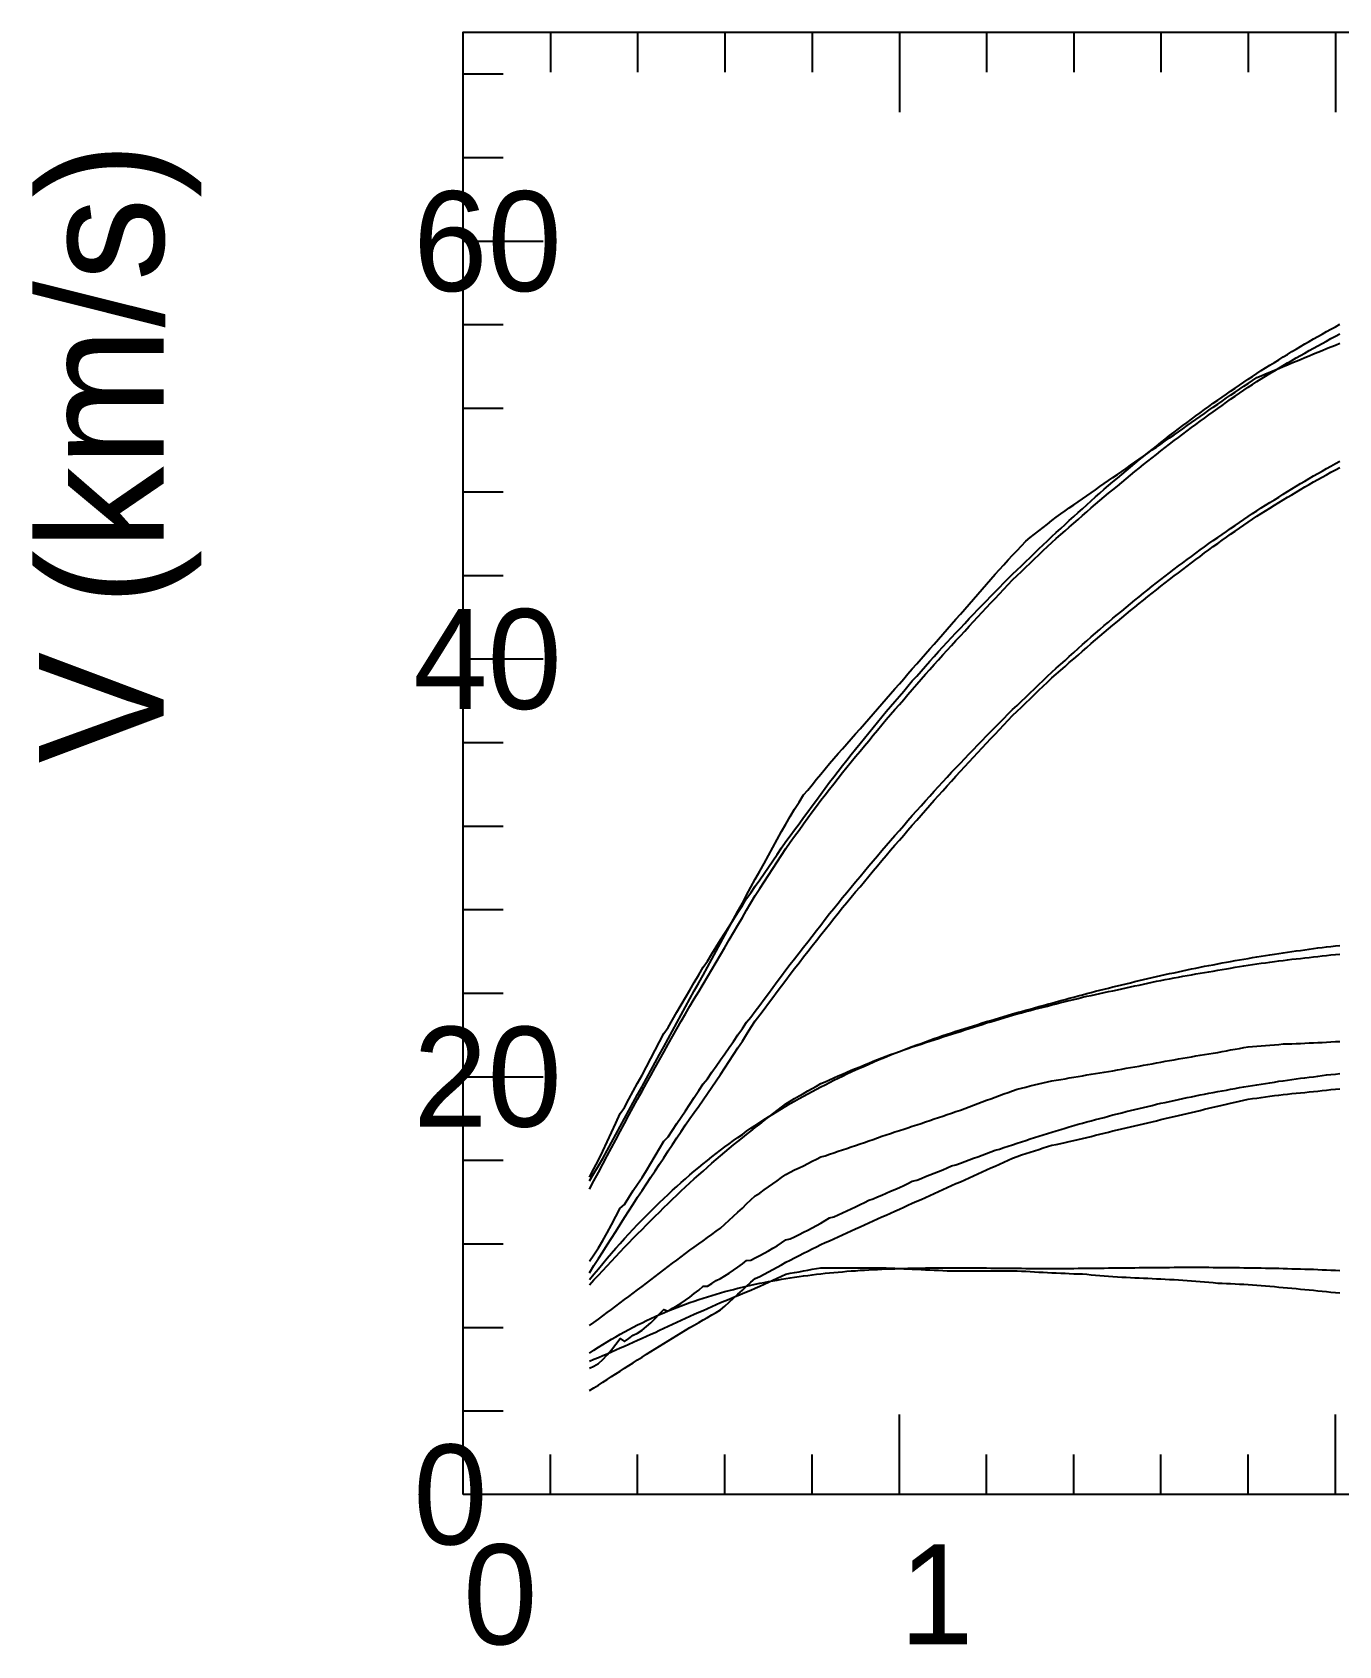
# Model space of a CAD drawing. Extents: x -35 to 180, y -35 to 143.
# Drawn here: x -34.5 to 70.2, y -12.1 to 117.1 of the extents above; entities that cross this region are included whole.
import ezdxf

# ---------------------------------------------------------------- set-up
doc = ezdxf.new("R2010")
doc.units = 0

msp = doc.modelspace()

# ---------------------------------------------------------------- linework, layer by layer
at = {"color": 0}
for p, q in [((6.99, 117.13), (6.99, 113.93)), ((13.98, 117.13), (13.98, 113.93)), ((20.97, 117.13), (20.97, 113.93)), ((27.96, 117.13), (27.96, 113.93)), ((34.95, 117.13), (34.95, 110.73)), ((41.93, 117.13), (41.93, 113.93)), ((48.92, 117.13), (48.92, 113.93)), ((55.91, 117.13), (55.91, 113.93)), ((62.9, 117.13), (62.9, 113.93)), ((69.89, 117.13), (69.89, 110.73)), ((0, 113.79), (3.2, 113.79)), ((0, 107.09), (3.2, 107.09)), ((0, 100.4), (6.4, 100.4)), ((0, 93.71), (3.2, 93.71)), ((0, 87.01), (3.2, 87.01)), ((0, 80.32), (3.2, 80.32)), ((0, 73.63), (3.2, 73.63)), ((0, 66.93), (6.4, 66.93)), ((0, 60.24), (3.2, 60.24)), ((0, 53.55), (3.2, 53.55)), ((0, 46.85), (3.2, 46.85)), ((0, 40.16), (3.2, 40.16)), ((0, 33.47), (6.4, 33.47)), ((0, 26.77), (3.2, 26.77)), ((0, 20.08), (3.2, 20.08)), ((0, 13.39), (3.2, 13.39)), ((0, 6.69), (3.2, 6.69)), ((34.95, 0), (34.95, 6.4)), ((69.89, 0), (69.89, 6.4)), ((6.99, 0), (6.99, 3.2)), ((13.98, 0), (13.98, 3.2)), ((20.97, 0), (20.97, 3.2)), ((27.96, 0), (27.96, 3.2)), ((41.93, 0), (41.93, 3.2)), ((48.92, 0), (48.92, 3.2)), ((55.91, 0), (55.91, 3.2)), ((62.9, 0), (62.9, 3.2))]:
    msp.add_line(p, q, dxfattribs=at)
msp.add_lwpolyline([(0, 0), (0, 117.13), (179.2, 117.13), (179.2, 0)], close=True, dxfattribs=at)
at = {"color": 3}
for points in [[(10.13, 25.42), (10.48, 26.09), (10.83, 26.79), (11.18, 27.51), (11.53, 28.24), (11.88, 28.99), (12.23, 29.75), (12.58, 30.51), (12.93, 30.99), (13.28, 31.66), (13.63, 32.32), (13.98, 32.96), (14.33, 33.6), (14.68, 34.26), (15.03, 34.92), (15.38, 35.59), (15.73, 36.26), (16.08, 36.93), (16.42, 37.41), (16.77, 38.02), (17.12, 38.63), (17.47, 39.22), (17.82, 39.81), (18.17, 40.41), (18.52, 41.02), (18.87, 41.62), (19.22, 42.23), (19.57, 42.73), (19.92, 43.3), (20.27, 43.86), (20.62, 44.42), (20.97, 44.97), (21.32, 45.51), (21.67, 46.07), (22.02, 46.62), (22.37, 47.17), (22.71, 47.73), (23.06, 48.2), (23.41, 48.72), (23.76, 49.25), (24.11, 49.75), (24.46, 50.26), (24.81, 50.77), (25.16, 51.28), (25.51, 51.79), (25.86, 52.3), (26.21, 52.76), (26.56, 53.25), (26.91, 53.73), (27.26, 54.22), (27.61, 54.69), (27.96, 55.16), (28.31, 55.63), (28.66, 56.11), (29.01, 56.58), (29.35, 57.05), (29.7, 57.48), (30.05, 57.93), (30.4, 58.39), (30.75, 58.83), (31.1, 59.27), (31.45, 59.71), (31.8, 60.15), (32.15, 60.59), (32.5, 61.02), (32.85, 61.44), (33.2, 61.86), (33.55, 62.29), (33.9, 62.71), (34.25, 63.12), (34.6, 63.53), (34.95, 63.94), (35.3, 64.35), (35.64, 64.76), (35.99, 65.17), (36.34, 65.56), (36.69, 65.95), (37.04, 66.36), (37.39, 66.75), (37.74, 67.13), (38.09, 67.52), (38.44, 67.9), (38.79, 68.28), (39.14, 68.66), (39.49, 69.03), (39.84, 69.41), (40.19, 69.78), (40.54, 70.16), (40.89, 70.52), (41.24, 70.88), (41.59, 71.24), (41.93, 71.6), (42.28, 71.96), (42.63, 72.32), (42.98, 72.66), (43.33, 73.02), (43.68, 73.38), (44.03, 73.72), (44.38, 74.06), (44.73, 74.4), (45.08, 74.73), (45.43, 75.07), (45.78, 75.41), (46.13, 75.74), (46.48, 76.07), (46.83, 76.4), (47.18, 76.74), (47.53, 77.06), (47.88, 77.38), (48.23, 77.7), (48.57, 78.02), (48.92, 78.34), (49.27, 78.66), (49.62, 78.97), (49.97, 79.29), (50.32, 79.61), (50.67, 79.91), (51.02, 80.21), (51.37, 80.52), (51.72, 80.82), (52.07, 81.11), (52.42, 81.41), (52.77, 81.71), (53.12, 82), (53.47, 82.29), (53.82, 82.59), (54.17, 82.87), (54.52, 83.16), (54.86, 83.44), (55.21, 83.71), (55.56, 83.99), (55.91, 84.27), (56.26, 84.55), (56.61, 84.82), (56.96, 85.1), (57.31, 85.36), (57.66, 85.62), (58.01, 85.88), (58.36, 86.14), (58.71, 86.4), (59.06, 86.65), (59.41, 86.91), (59.76, 87.16), (60.11, 87.41), (60.46, 87.67), (60.81, 87.91), (61.16, 88.15), (61.5, 88.39), (61.85, 88.63), (62.2, 88.87), (62.55, 89.1), (62.9, 89.34), (63.25, 89.57), (63.6, 89.8), (63.95, 90.03), (64.3, 90.25), (64.65, 90.47), (65, 90.69), (65.35, 90.9), (65.7, 91.12), (66.05, 91.33), (66.4, 91.55), (66.75, 91.75), (67.1, 91.97), (67.45, 92.17), (67.79, 92.37), (68.14, 92.57), (68.49, 92.77), (68.84, 92.96), (69.19, 93.16), (69.54, 93.35), (69.89, 93.54), (70.24, 93.74)], [(10.13, 18.69), (10.48, 19.21), (10.83, 19.76), (11.18, 20.35), (11.53, 20.97), (11.88, 21.61), (12.23, 22.27), (12.58, 22.93), (12.93, 23.24), (13.28, 23.79), (13.63, 24.34), (13.98, 24.86), (14.33, 25.4), (14.68, 25.96), (15.03, 26.53), (15.38, 27.12), (15.73, 27.71), (16.08, 28.31), (16.42, 28.66), (16.77, 29.19), (17.12, 29.72), (17.47, 30.22), (17.82, 30.74), (18.17, 31.27), (18.52, 31.81), (18.87, 32.35), (19.22, 32.9), (19.57, 33.31), (19.92, 33.82), (20.27, 34.32), (20.62, 34.82), (20.97, 35.31), (21.32, 35.8), (21.67, 36.3), (22.02, 36.81), (22.37, 37.32), (22.71, 37.83), (23.06, 38.24), (23.41, 38.72), (23.76, 39.21), (24.11, 39.67), (24.46, 40.14), (24.81, 40.61), (25.16, 41.09), (25.51, 41.56), (25.86, 42.04), (26.21, 42.47), (26.56, 42.92), (26.91, 43.38), (27.26, 43.84), (27.61, 44.28), (27.96, 44.73), (28.31, 45.17), (28.66, 45.62), (29.01, 46.08), (29.35, 46.53), (29.7, 46.93), (30.05, 47.37), (30.4, 47.81), (30.75, 48.23), (31.1, 48.65), (31.45, 49.08), (31.8, 49.5), (32.15, 49.93), (32.5, 50.35), (32.85, 50.75), (33.2, 51.16), (33.55, 51.58), (33.9, 52), (34.25, 52.39), (34.6, 52.8), (34.95, 53.2), (35.3, 53.6), (35.64, 54), (35.99, 54.4), (36.34, 54.78), (36.69, 55.17), (37.04, 55.57), (37.39, 55.95), (37.74, 56.33), (38.09, 56.71), (38.44, 57.09), (38.79, 57.47), (39.14, 57.85), (39.49, 58.21), (39.84, 58.58), (40.19, 58.95), (40.54, 59.33), (40.89, 59.69), (41.24, 60.05), (41.59, 60.4), (41.93, 60.76), (42.28, 61.12), (42.63, 61.47), (42.98, 61.82), (43.33, 62.17), (43.68, 62.53), (44.03, 62.87), (44.38, 63.2), (44.73, 63.54), (45.08, 63.88), (45.43, 64.21), (45.78, 64.55), (46.13, 64.88), (46.48, 65.21), (46.83, 65.54), (47.18, 65.87), (47.53, 66.19), (47.88, 66.51), (48.23, 66.82), (48.57, 67.14), (48.92, 67.45), (49.27, 67.77), (49.62, 68.08), (49.97, 68.38), (50.32, 68.7), (50.67, 69), (51.02, 69.3), (51.37, 69.6), (51.72, 69.89), (52.07, 70.19), (52.42, 70.48), (52.77, 70.77), (53.12, 71.06), (53.47, 71.35), (53.82, 71.65), (54.17, 71.92), (54.52, 72.2), (54.86, 72.48), (55.21, 72.75), (55.56, 73.03), (55.91, 73.3), (56.26, 73.57), (56.61, 73.84), (56.96, 74.12), (57.31, 74.38), (57.66, 74.64), (58.01, 74.9), (58.36, 75.15), (58.71, 75.41), (59.06, 75.66), (59.41, 75.92), (59.76, 76.17), (60.11, 76.42), (60.46, 76.67), (60.81, 76.91), (61.16, 77.15), (61.5, 77.39), (61.85, 77.63), (62.2, 77.86), (62.55, 78.1), (62.9, 78.33), (63.25, 78.57), (63.6, 78.8), (63.95, 79.03), (64.3, 79.25), (64.65, 79.47), (65, 79.69), (65.35, 79.9), (65.7, 80.12), (66.05, 80.34), (66.4, 80.55), (66.75, 80.76), (67.1, 80.98), (67.45, 81.18), (67.79, 81.39), (68.14, 81.59), (68.49, 81.79), (68.84, 81.98), (69.19, 82.18), (69.54, 82.38), (69.89, 82.58), (70.24, 82.78)], [(10.13, 17.22), (10.48, 17.66), (10.83, 18.09), (11.18, 18.51), (11.53, 18.92), (11.88, 19.33), (12.23, 19.73), (12.58, 20.12), (12.93, 20.51), (13.28, 20.89), (13.63, 21.26), (13.98, 21.63), (14.33, 21.99), (14.68, 22.35), (15.03, 22.7), (15.38, 23.04), (15.73, 23.38), (16.08, 23.72), (16.42, 24.04), (16.77, 24.37), (17.12, 24.68), (17.47, 25), (17.82, 25.3), (18.17, 25.6), (18.52, 25.9), (18.87, 26.19), (19.22, 26.48), (19.57, 26.76), (19.92, 27.04), (20.27, 27.31), (20.62, 27.58), (20.97, 27.84), (21.32, 28.1), (21.67, 28.36), (22.02, 28.61), (22.37, 28.85), (22.71, 29.1), (23.06, 29.34), (23.41, 29.57), (23.76, 29.8), (24.11, 30.03), (24.46, 30.25), (24.81, 30.47), (25.16, 30.68), (25.51, 30.9), (25.86, 31.1), (26.21, 31.31), (26.56, 31.51), (26.91, 31.71), (27.26, 31.9), (27.61, 32.1), (27.96, 32.29), (28.31, 32.47), (28.66, 32.65), (29.01, 32.83), (29.35, 33.01), (29.7, 33.18), (30.05, 33.35), (30.4, 33.52), (30.75, 33.69), (31.1, 33.85), (31.45, 34.01), (31.8, 34.17), (32.15, 34.32), (32.5, 34.48), (32.85, 34.63), (33.2, 34.78), (33.55, 34.92), (33.9, 35.07), (34.25, 35.21), (34.6, 35.35), (34.95, 35.48), (35.3, 35.62), (35.64, 35.75), (35.99, 35.88), (36.34, 36.01), (36.69, 36.14), (37.04, 36.27), (37.39, 36.39), (37.74, 36.52), (38.09, 36.64), (38.44, 36.76), (38.79, 36.87), (39.14, 36.99), (39.49, 37.11), (39.84, 37.22), (40.19, 37.33), (40.54, 37.44), (40.89, 37.55), (41.24, 37.66), (41.59, 37.77), (41.93, 37.88), (42.28, 37.98), (42.63, 38.09), (42.98, 38.19), (43.33, 38.29), (43.68, 38.4), (44.03, 38.5), (44.38, 38.6), (44.73, 38.7), (45.08, 38.79), (45.43, 38.89), (45.78, 38.99), (46.13, 39.09), (46.48, 39.18), (46.83, 39.28), (47.18, 39.37), (47.53, 39.47), (47.88, 39.56), (48.23, 39.66), (48.57, 39.75), (48.92, 39.85), (49.27, 39.94), (49.62, 40.03), (49.97, 40.12), (50.32, 40.22), (50.67, 40.31), (51.02, 40.4), (51.37, 40.49), (51.72, 40.57), (52.07, 40.66), (52.42, 40.75), (52.77, 40.83), (53.12, 40.92), (53.47, 41), (53.82, 41.09), (54.17, 41.17), (54.52, 41.25), (54.86, 41.33), (55.21, 41.41), (55.56, 41.49), (55.91, 41.57), (56.26, 41.65), (56.61, 41.73), (56.96, 41.8), (57.31, 41.88), (57.66, 41.95), (58.01, 42.03), (58.36, 42.1), (58.71, 42.17), (59.06, 42.24), (59.41, 42.31), (59.76, 42.38), (60.11, 42.44), (60.46, 42.51), (60.81, 42.58), (61.16, 42.64), (61.5, 42.7), (61.85, 42.77), (62.2, 42.83), (62.55, 42.89), (62.9, 42.95), (63.25, 43.01), (63.6, 43.07), (63.95, 43.12), (64.3, 43.18), (64.65, 43.24), (65, 43.29), (65.35, 43.34), (65.7, 43.4), (66.05, 43.45), (66.4, 43.5), (66.75, 43.55), (67.1, 43.59), (67.45, 43.64), (67.79, 43.69), (68.14, 43.73), (68.49, 43.78), (68.84, 43.82), (69.19, 43.87), (69.54, 43.91), (69.89, 43.95), (70.24, 43.99)]]:
    msp.add_lwpolyline(points, dxfattribs=at)
at = {"color": 4}
for points in [[(10.13, 24.46), (10.48, 25.14), (10.83, 25.8), (11.18, 26.46), (11.53, 27.12), (11.88, 27.77), (12.23, 28.42), (12.58, 29.07), (12.93, 29.73), (13.28, 30.38), (13.63, 31.03), (13.98, 31.68), (14.33, 32.31), (14.68, 32.95), (15.03, 33.57), (15.38, 34.2), (15.73, 34.82), (16.08, 35.44), (16.42, 36.07), (16.77, 36.68), (17.12, 37.31), (17.47, 37.91), (17.82, 38.51), (18.17, 39.11), (18.52, 39.7), (18.87, 40.29), (19.22, 40.87), (19.57, 41.47), (19.92, 42.05), (20.27, 42.63), (20.62, 43.22), (20.97, 43.82), (21.32, 44.42), (21.67, 45.02), (22.02, 45.61), (22.37, 46.21), (22.71, 46.8), (23.06, 47.4), (23.41, 47.99), (23.76, 48.54), (24.11, 49.08), (24.46, 49.62), (24.81, 50.15), (25.16, 50.69), (25.51, 51.22), (25.86, 51.74), (26.21, 52.25), (26.56, 52.74), (26.91, 53.23), (27.26, 53.72), (27.61, 54.2), (27.96, 54.68), (28.31, 55.15), (28.66, 55.62), (29.01, 56.05), (29.35, 56.49), (29.7, 56.94), (30.05, 57.38), (30.4, 57.83), (30.75, 58.26), (31.1, 58.69), (31.45, 59.11), (31.8, 59.54), (32.15, 59.96), (32.5, 60.38), (32.85, 60.82), (33.2, 61.24), (33.55, 61.66), (33.9, 62.08), (34.25, 62.49), (34.6, 62.89), (34.95, 63.29), (35.3, 63.69), (35.64, 64.09), (35.99, 64.49), (36.34, 64.9), (36.69, 65.3), (37.04, 65.7), (37.39, 66.09), (37.74, 66.48), (38.09, 66.86), (38.44, 67.25), (38.79, 67.63), (39.14, 68.01), (39.49, 68.4), (39.84, 68.79), (40.19, 69.17), (40.54, 69.56), (40.89, 69.94), (41.24, 70.31), (41.59, 70.68), (41.93, 71.05), (42.28, 71.42), (42.63, 71.78), (42.98, 72.16), (43.33, 72.52), (43.68, 72.9), (44.03, 73.26), (44.38, 73.61), (44.73, 73.95), (45.08, 74.28), (45.43, 74.61), (45.78, 74.94), (46.13, 75.28), (46.48, 75.61), (46.83, 75.94), (47.18, 76.27), (47.53, 76.58), (47.88, 76.89), (48.23, 77.2), (48.57, 77.5), (48.92, 77.81), (49.27, 78.11), (49.62, 78.42), (49.97, 78.72), (50.32, 79.03), (50.67, 79.33), (51.02, 79.62), (51.37, 79.91), (51.72, 80.2), (52.07, 80.49), (52.42, 80.77), (52.77, 81.07), (53.12, 81.36), (53.47, 81.65), (53.82, 81.94), (54.17, 82.22), (54.52, 82.5), (54.86, 82.77), (55.21, 83.05), (55.56, 83.32), (55.91, 83.59), (56.26, 83.87), (56.61, 84.14), (56.96, 84.42), (57.31, 84.68), (57.66, 84.95), (58.01, 85.21), (58.36, 85.46), (58.71, 85.72), (59.06, 85.97), (59.41, 86.23), (59.76, 86.49), (60.11, 86.74), (60.46, 87), (60.81, 87.24), (61.16, 87.49), (61.5, 87.73), (61.85, 87.97), (62.2, 88.21), (62.55, 88.45), (62.9, 88.7), (63.25, 88.92), (63.6, 89.15), (63.95, 89.37), (64.3, 89.58), (64.65, 89.8), (65, 90.01), (65.35, 90.22), (65.7, 90.43), (66.05, 90.64), (66.4, 90.84), (66.75, 91.04), (67.1, 91.25), (67.45, 91.44), (67.79, 91.64), (68.14, 91.83), (68.49, 92.02), (68.84, 92.21), (69.19, 92.4), (69.54, 92.6), (69.89, 92.78), (70.24, 92.98)], [(10.13, 17.77), (10.48, 18.35), (10.83, 18.9), (11.18, 19.44), (11.53, 19.99), (11.88, 20.54), (12.23, 21.08), (12.58, 21.62), (12.93, 22.18), (13.28, 22.72), (13.63, 23.26), (13.98, 23.82), (14.33, 24.35), (14.68, 24.88), (15.03, 25.41), (15.38, 25.94), (15.73, 26.46), (16.08, 26.98), (16.42, 27.52), (16.77, 28.04), (17.12, 28.58), (17.47, 29.09), (17.82, 29.6), (18.17, 30.11), (18.52, 30.61), (18.87, 31.11), (19.22, 31.61), (19.57, 32.13), (19.92, 32.63), (20.27, 33.13), (20.62, 33.64), (20.97, 34.18), (21.32, 34.72), (21.67, 35.25), (22.02, 35.79), (22.37, 36.32), (22.71, 36.86), (23.06, 37.41), (23.41, 37.94), (23.76, 38.42), (24.11, 38.89), (24.46, 39.35), (24.81, 39.82), (25.16, 40.28), (25.51, 40.75), (25.86, 41.21), (26.21, 41.68), (26.56, 42.14), (26.91, 42.59), (27.26, 43.06), (27.61, 43.5), (27.96, 43.95), (28.31, 44.39), (28.66, 44.83), (29.01, 45.26), (29.35, 45.69), (29.7, 46.13), (30.05, 46.56), (30.4, 47.01), (30.75, 47.43), (31.1, 47.85), (31.45, 48.27), (31.8, 48.69), (32.15, 49.1), (32.5, 49.52), (32.85, 49.95), (33.2, 50.36), (33.55, 50.78), (33.9, 51.2), (34.25, 51.61), (34.6, 52.01), (34.95, 52.41), (35.3, 52.81), (35.64, 53.21), (35.99, 53.61), (36.34, 54.02), (36.69, 54.42), (37.04, 54.83), (37.39, 55.22), (37.74, 55.61), (38.09, 56), (38.44, 56.38), (38.79, 56.77), (39.14, 57.15), (39.49, 57.54), (39.84, 57.93), (40.19, 58.31), (40.54, 58.7), (40.89, 59.07), (41.24, 59.44), (41.59, 59.81), (41.93, 60.18), (42.28, 60.55), (42.63, 60.91), (42.98, 61.29), (43.33, 61.65), (43.68, 62.03), (44.03, 62.39), (44.38, 62.74), (44.73, 63.08), (45.08, 63.41), (45.43, 63.75), (45.78, 64.08), (46.13, 64.42), (46.48, 64.75), (46.83, 65.08), (47.18, 65.42), (47.53, 65.72), (47.88, 66.03), (48.23, 66.33), (48.57, 66.64), (48.92, 66.94), (49.27, 67.24), (49.62, 67.56), (49.97, 67.86), (50.32, 68.17), (50.67, 68.47), (51.02, 68.76), (51.37, 69.06), (51.72, 69.35), (52.07, 69.64), (52.42, 69.93), (52.77, 70.23), (53.12, 70.51), (53.47, 70.8), (53.82, 71.09), (54.17, 71.37), (54.52, 71.65), (54.86, 71.93), (55.21, 72.2), (55.56, 72.47), (55.91, 72.75), (56.26, 73.03), (56.61, 73.3), (56.96, 73.58), (57.31, 73.84), (57.66, 74.11), (58.01, 74.37), (58.36, 74.63), (58.71, 74.89), (59.06, 75.15), (59.41, 75.42), (59.76, 75.67), (60.11, 75.93), (60.46, 76.19), (60.81, 76.44), (61.16, 76.68), (61.5, 76.93), (61.85, 77.17), (62.2, 77.41), (62.55, 77.65), (62.9, 77.9), (63.25, 78.13), (63.6, 78.37), (63.95, 78.59), (64.3, 78.81), (64.65, 79.02), (65, 79.24), (65.35, 79.46), (65.7, 79.67), (66.05, 79.88), (66.4, 80.09), (66.75, 80.3), (67.1, 80.51), (67.45, 80.71), (67.79, 80.91), (68.14, 81.11), (68.49, 81.3), (68.84, 81.5), (69.19, 81.69), (69.54, 81.89), (69.89, 82.09), (70.24, 82.28)], [(10.13, 16.8), (10.48, 17.19), (10.83, 17.57), (11.18, 17.95), (11.53, 18.32), (11.88, 18.7), (12.23, 19.07), (12.58, 19.43), (12.93, 19.8), (13.28, 20.17), (13.63, 20.53), (13.98, 20.89), (14.33, 21.24), (14.68, 21.59), (15.03, 21.94), (15.38, 22.29), (15.73, 22.63), (16.08, 22.98), (16.42, 23.32), (16.77, 23.65), (17.12, 23.99), (17.47, 24.32), (17.82, 24.64), (18.17, 24.97), (18.52, 25.28), (18.87, 25.6), (19.22, 25.91), (19.57, 26.22), (19.92, 26.53), (20.27, 26.83), (20.62, 27.13), (20.97, 27.42), (21.32, 27.71), (21.67, 28), (22.02, 28.28), (22.37, 28.56), (22.71, 28.84), (23.06, 29.11), (23.41, 29.39), (23.76, 29.67), (24.11, 29.95), (24.46, 30.22), (24.81, 30.49), (25.16, 30.76), (25.51, 31.03), (25.86, 31.29), (26.21, 31.51), (26.56, 31.72), (26.91, 31.93), (27.26, 32.13), (27.61, 32.33), (27.96, 32.53), (28.31, 32.72), (28.66, 32.92), (29.01, 33.07), (29.35, 33.23), (29.7, 33.38), (30.05, 33.53), (30.4, 33.68), (30.75, 33.83), (31.1, 33.98), (31.45, 34.13), (31.8, 34.27), (32.15, 34.42), (32.5, 34.56), (32.85, 34.7), (33.2, 34.84), (33.55, 34.97), (33.9, 35.11), (34.25, 35.24), (34.6, 35.36), (34.95, 35.48), (35.3, 35.61), (35.64, 35.73), (35.99, 35.85), (36.34, 35.96), (36.69, 36.08), (37.04, 36.2), (37.39, 36.31), (37.74, 36.43), (38.09, 36.54), (38.44, 36.65), (38.79, 36.76), (39.14, 36.87), (39.49, 36.99), (39.84, 37.1), (40.19, 37.21), (40.54, 37.33), (40.89, 37.44), (41.24, 37.55), (41.59, 37.66), (41.93, 37.77), (42.28, 37.87), (42.63, 37.98), (42.98, 38.09), (43.33, 38.19), (43.68, 38.29), (44.03, 38.4), (44.38, 38.5), (44.73, 38.59), (45.08, 38.68), (45.43, 38.78), (45.78, 38.87), (46.13, 38.96), (46.48, 39.04), (46.83, 39.13), (47.18, 39.22), (47.53, 39.31), (47.88, 39.4), (48.23, 39.49), (48.57, 39.57), (48.92, 39.66), (49.27, 39.74), (49.62, 39.83), (49.97, 39.91), (50.32, 39.98), (50.67, 40.06), (51.02, 40.14), (51.37, 40.21), (51.72, 40.28), (52.07, 40.36), (52.42, 40.43), (52.77, 40.51), (53.12, 40.59), (53.47, 40.66), (53.82, 40.74), (54.17, 40.81), (54.52, 40.89), (54.86, 40.96), (55.21, 41.03), (55.56, 41.11), (55.91, 41.18), (56.26, 41.25), (56.61, 41.32), (56.96, 41.39), (57.31, 41.45), (57.66, 41.52), (58.01, 41.58), (58.36, 41.64), (58.71, 41.7), (59.06, 41.76), (59.41, 41.82), (59.76, 41.88), (60.11, 41.93), (60.46, 41.99), (60.81, 42.05), (61.16, 42.11), (61.5, 42.17), (61.85, 42.23), (62.2, 42.29), (62.55, 42.35), (62.9, 42.4), (63.25, 42.45), (63.6, 42.5), (63.95, 42.55), (64.3, 42.6), (64.65, 42.65), (65, 42.69), (65.35, 42.74), (65.7, 42.78), (66.05, 42.83), (66.4, 42.87), (66.75, 42.91), (67.1, 42.95), (67.45, 42.99), (67.79, 43.03), (68.14, 43.07), (68.49, 43.11), (68.84, 43.14), (69.19, 43.18), (69.54, 43.22), (69.89, 43.25), (70.24, 43.29)]]:
    msp.add_lwpolyline(points, dxfattribs=at)
at = {"color": 6}
for points in [[(10.13, 25.13), (10.48, 25.72), (10.83, 26.32), (11.18, 26.91), (11.53, 27.55), (11.88, 28.19), (12.23, 28.83), (12.58, 29.47), (12.93, 30.11), (13.28, 30.76), (13.63, 31.4), (13.98, 32.04), (14.33, 32.68), (14.68, 33.32), (15.03, 33.96), (15.38, 34.6), (15.73, 35.24), (16.08, 35.87), (16.42, 36.51), (16.77, 37.14), (17.12, 37.78), (17.47, 38.42), (17.82, 39.06), (18.17, 39.7), (18.52, 40.34), (18.87, 40.98), (19.22, 41.61), (19.57, 42.25), (19.92, 42.89), (20.27, 43.53), (20.62, 44.17), (20.97, 44.81), (21.32, 45.45), (21.67, 46.09), (22.02, 46.73), (22.37, 47.37), (22.71, 48.01), (23.06, 48.65), (23.41, 49.28), (23.76, 49.92), (24.11, 50.55), (24.46, 51.19), (24.81, 51.84), (25.16, 52.48), (25.51, 53.12), (25.86, 53.71), (26.21, 54.3), (26.56, 54.89), (26.91, 55.47), (27.26, 56.06), (27.61, 56.43), (27.96, 56.86), (28.31, 57.29), (28.66, 57.71), (29.01, 58.14), (29.35, 58.55), (29.7, 58.95), (30.05, 59.35), (30.4, 59.74), (30.75, 60.14), (31.1, 60.53), (31.45, 60.93), (31.8, 61.33), (32.15, 61.73), (32.5, 62.13), (32.85, 62.53), (33.2, 62.93), (33.55, 63.34), (33.9, 63.74), (34.25, 64.14), (34.6, 64.54), (34.95, 64.94), (35.3, 65.34), (35.64, 65.74), (35.99, 66.14), (36.34, 66.54), (36.69, 66.93), (37.04, 67.33), (37.39, 67.73), (37.74, 68.12), (38.09, 68.52), (38.44, 68.92), (38.79, 69.32), (39.14, 69.72), (39.49, 70.12), (39.84, 70.52), (40.19, 70.92), (40.54, 71.32), (40.89, 71.72), (41.24, 72.13), (41.59, 72.53), (41.93, 72.93), (42.28, 73.33), (42.63, 73.73), (42.98, 74.11), (43.33, 74.48), (43.68, 74.86), (44.03, 75.24), (44.38, 75.61), (44.73, 75.99), (45.08, 76.37), (45.43, 76.66), (45.78, 76.93), (46.13, 77.2), (46.48, 77.47), (46.83, 77.74), (47.18, 78.02), (47.53, 78.29), (47.88, 78.56), (48.23, 78.79), (48.57, 79.04), (48.92, 79.28), (49.27, 79.52), (49.62, 79.76), (49.97, 80.01), (50.32, 80.25), (50.67, 80.49), (51.02, 80.74), (51.37, 80.98), (51.72, 81.23), (52.07, 81.47), (52.42, 81.71), (52.77, 81.96), (53.12, 82.2), (53.47, 82.45), (53.82, 82.69), (54.17, 82.93), (54.52, 83.18), (54.86, 83.42), (55.21, 83.67), (55.56, 83.91), (55.91, 84.15), (56.26, 84.4), (56.61, 84.64), (56.96, 84.89), (57.31, 85.13), (57.66, 85.37), (58.01, 85.62), (58.36, 85.86), (58.71, 86.11), (59.06, 86.36), (59.41, 86.6), (59.76, 86.85), (60.11, 87.1), (60.46, 87.34), (60.81, 87.59), (61.16, 87.84), (61.5, 88.06), (61.85, 88.3), (62.2, 88.53), (62.55, 88.77), (62.9, 89), (63.25, 89.23), (63.6, 89.47), (63.95, 89.62), (64.3, 89.77), (64.65, 89.91), (65, 90.06), (65.35, 90.21), (65.7, 90.35), (66.05, 90.5), (66.4, 90.64), (66.75, 90.79), (67.1, 90.93), (67.45, 91.07), (67.79, 91.21), (68.14, 91.36), (68.49, 91.5), (68.84, 91.64), (69.19, 91.79), (69.54, 91.93), (69.89, 92.07), (70.24, 92.22)], [(10.13, 8.32), (10.48, 8.54), (10.83, 8.77), (11.18, 8.99), (11.53, 9.21), (11.88, 9.44), (12.23, 9.66), (12.58, 9.89), (12.93, 10.11), (13.28, 10.33), (13.63, 10.56), (13.98, 10.78), (14.33, 11), (14.68, 11.23), (15.03, 11.45), (15.38, 11.68), (15.73, 11.89), (16.08, 12.1), (16.42, 12.31), (16.77, 12.52), (17.12, 12.74), (17.47, 12.95), (17.82, 13.16), (18.17, 13.37), (18.52, 13.57), (18.87, 13.78), (19.22, 13.98), (19.57, 14.18), (19.92, 14.39), (20.27, 14.59), (20.62, 14.79), (20.97, 15.1), (21.32, 15.42), (21.67, 15.73), (22.02, 16.05), (22.37, 16.37), (22.71, 16.68), (23.06, 17), (23.41, 17.31), (23.76, 17.46), (24.11, 17.65), (24.46, 17.84), (24.81, 18.03), (25.16, 18.22), (25.51, 18.41), (25.86, 18.6), (26.21, 18.78), (26.56, 18.96), (26.91, 19.14), (27.26, 19.32), (27.61, 19.49), (27.96, 19.67), (28.31, 19.85), (28.66, 20.03), (29.01, 20.18), (29.35, 20.33), (29.7, 20.49), (30.05, 20.65), (30.4, 20.8), (30.75, 20.96), (31.1, 21.11), (31.45, 21.27), (31.8, 21.43), (32.15, 21.59), (32.5, 21.75), (32.85, 21.91), (33.2, 22.07), (33.55, 22.23), (33.9, 22.38), (34.25, 22.54), (34.6, 22.7), (34.95, 22.86), (35.3, 23.01), (35.64, 23.17), (35.99, 23.33), (36.34, 23.49), (36.69, 23.64), (37.04, 23.8), (37.39, 23.96), (37.74, 24.11), (38.09, 24.27), (38.44, 24.43), (38.79, 24.59), (39.14, 24.74), (39.49, 24.9), (39.84, 25.06), (40.19, 25.22), (40.54, 25.37), (40.89, 25.53), (41.24, 25.69), (41.59, 25.85), (41.93, 26), (42.28, 26.16), (42.63, 26.31), (42.98, 26.47), (43.33, 26.62), (43.68, 26.77), (44.03, 26.93), (44.38, 27.08), (44.73, 27.2), (45.08, 27.31), (45.43, 27.42), (45.78, 27.53), (46.13, 27.65), (46.48, 27.76), (46.83, 27.87), (47.18, 27.98), (47.53, 28.05), (47.88, 28.13), (48.23, 28.21), (48.57, 28.29), (48.92, 28.37), (49.27, 28.45), (49.62, 28.52), (49.97, 28.61), (50.32, 28.69), (50.67, 28.78), (51.02, 28.86), (51.37, 28.95), (51.72, 29.03), (52.07, 29.12), (52.42, 29.2), (52.77, 29.29), (53.12, 29.37), (53.47, 29.45), (53.82, 29.53), (54.17, 29.62), (54.52, 29.7), (54.86, 29.78), (55.21, 29.86), (55.56, 29.94), (55.91, 30.03), (56.26, 30.11), (56.61, 30.19), (56.96, 30.27), (57.31, 30.36), (57.66, 30.44), (58.01, 30.52), (58.36, 30.61), (58.71, 30.69), (59.06, 30.77), (59.41, 30.86), (59.76, 30.94), (60.11, 31.02), (60.46, 31.11), (60.81, 31.19), (61.16, 31.27), (61.5, 31.34), (61.85, 31.42), (62.2, 31.5), (62.55, 31.58), (62.9, 31.66), (63.25, 31.71), (63.6, 31.76), (63.95, 31.81), (64.3, 31.85), (64.65, 31.9), (65, 31.95), (65.35, 32), (65.7, 32.04), (66.05, 32.07), (66.4, 32.11), (66.75, 32.14), (67.1, 32.18), (67.45, 32.21), (67.79, 32.25), (68.14, 32.28), (68.49, 32.32), (68.84, 32.35), (69.19, 32.39), (69.54, 32.43), (69.89, 32.46), (70.24, 32.5)]]:
    msp.add_lwpolyline(points, dxfattribs=at)
at = {"color": 1}
msp.add_lwpolyline([(10.13, 13.53), (10.48, 13.79), (10.83, 14.05), (11.18, 14.31), (11.53, 14.57), (11.88, 14.83), (12.23, 15.09), (12.58, 15.35), (12.93, 15.61), (13.28, 15.87), (13.63, 16.14), (13.98, 16.4), (14.33, 16.67), (14.68, 16.94), (15.03, 17.2), (15.38, 17.47), (15.73, 17.73), (16.08, 17.99), (16.42, 18.26), (16.77, 18.52), (17.12, 18.78), (17.47, 19.04), (17.82, 19.31), (18.17, 19.57), (18.52, 19.82), (18.87, 20.07), (19.22, 20.33), (19.57, 20.58), (19.92, 20.83), (20.27, 21.09), (20.62, 21.34), (20.97, 21.65), (21.32, 21.98), (21.67, 22.3), (22.02, 22.63), (22.37, 22.95), (22.71, 23.28), (23.06, 23.61), (23.41, 23.93), (23.76, 24.15), (24.11, 24.4), (24.46, 24.65), (24.81, 24.89), (25.16, 25.14), (25.51, 25.39), (25.86, 25.64), (26.21, 25.83), (26.56, 26), (26.91, 26.17), (27.26, 26.34), (27.61, 26.52), (27.96, 26.69), (28.31, 26.87), (28.66, 27.04), (29.01, 27.14), (29.35, 27.26), (29.7, 27.38), (30.05, 27.49), (30.4, 27.61), (30.75, 27.73), (31.1, 27.85), (31.45, 27.96), (31.8, 28.09), (32.15, 28.21), (32.5, 28.33), (32.85, 28.45), (33.2, 28.57), (33.55, 28.7), (33.9, 28.82), (34.25, 28.93), (34.6, 29.04), (34.95, 29.16), (35.3, 29.27), (35.64, 29.38), (35.99, 29.5), (36.34, 29.61), (36.69, 29.73), (37.04, 29.85), (37.39, 29.96), (37.74, 30.08), (38.09, 30.19), (38.44, 30.31), (38.79, 30.43), (39.14, 30.55), (39.49, 30.68), (39.84, 30.8), (40.19, 30.93), (40.54, 31.06), (40.89, 31.19), (41.24, 31.32), (41.59, 31.45), (41.93, 31.58), (42.28, 31.7), (42.63, 31.83), (42.98, 31.96), (43.33, 32.09), (43.68, 32.21), (44.03, 32.34), (44.38, 32.47), (44.73, 32.56), (45.08, 32.64), (45.43, 32.73), (45.78, 32.81), (46.13, 32.89), (46.48, 32.97), (46.83, 33.06), (47.18, 33.14), (47.53, 33.19), (47.88, 33.25), (48.23, 33.31), (48.57, 33.37), (48.92, 33.43), (49.27, 33.49), (49.62, 33.55), (49.97, 33.61), (50.32, 33.67), (50.67, 33.72), (51.02, 33.78), (51.37, 33.84), (51.72, 33.89), (52.07, 33.95), (52.42, 34.01), (52.77, 34.07), (53.12, 34.14), (53.47, 34.2), (53.82, 34.26), (54.17, 34.32), (54.52, 34.39), (54.86, 34.45), (55.21, 34.51), (55.56, 34.58), (55.91, 34.64), (56.26, 34.7), (56.61, 34.76), (56.96, 34.83), (57.31, 34.89), (57.66, 34.95), (58.01, 35.01), (58.36, 35.07), (58.71, 35.13), (59.06, 35.19), (59.41, 35.24), (59.76, 35.3), (60.11, 35.36), (60.46, 35.42), (60.81, 35.48), (61.16, 35.55), (61.5, 35.61), (61.85, 35.67), (62.2, 35.73), (62.55, 35.8), (62.9, 35.86), (63.25, 35.89), (63.6, 35.92), (63.95, 35.94), (64.3, 35.97), (64.65, 36), (65, 36.03), (65.35, 36.06), (65.7, 36.09), (66.05, 36.1), (66.4, 36.11), (66.75, 36.13), (67.1, 36.14), (67.45, 36.16), (67.79, 36.17), (68.14, 36.19), (68.49, 36.21), (68.84, 36.22), (69.19, 36.24), (69.54, 36.26), (69.89, 36.28), (70.24, 36.29)], dxfattribs=at)
at = {"color": 2}
for points in [[(10.13, 13.53), (10.48, 13.79), (10.83, 14.05), (11.18, 14.31), (11.53, 14.57), (11.88, 14.83), (12.23, 15.09), (12.58, 15.35), (12.93, 15.61), (13.28, 15.87), (13.63, 16.14), (13.98, 16.4), (14.33, 16.67), (14.68, 16.94), (15.03, 17.2), (15.38, 17.47), (15.73, 17.73), (16.08, 17.99), (16.42, 18.26), (16.77, 18.52), (17.12, 18.78), (17.47, 19.04), (17.82, 19.31), (18.17, 19.57), (18.52, 19.82), (18.87, 20.07), (19.22, 20.33), (19.57, 20.58), (19.92, 20.83), (20.27, 21.09), (20.62, 21.34), (20.97, 21.65), (21.32, 21.98), (21.67, 22.3), (22.02, 22.63), (22.37, 22.95), (22.71, 23.28), (23.06, 23.61), (23.41, 23.93), (23.76, 24.15), (24.11, 24.4), (24.46, 24.65), (24.81, 24.89), (25.16, 25.14), (25.51, 25.39), (25.86, 25.64), (26.21, 25.83), (26.56, 26), (26.91, 26.17), (27.26, 26.34), (27.61, 26.52), (27.96, 26.69), (28.31, 26.87), (28.66, 27.04), (29.01, 27.14), (29.35, 27.26), (29.7, 27.38), (30.05, 27.49), (30.4, 27.61), (30.75, 27.73), (31.1, 27.85), (31.45, 27.96), (31.8, 28.09), (32.15, 28.21), (32.5, 28.33), (32.85, 28.45), (33.2, 28.57), (33.55, 28.7), (33.9, 28.82), (34.25, 28.93), (34.6, 29.04), (34.95, 29.16), (35.3, 29.27), (35.64, 29.38), (35.99, 29.5), (36.34, 29.61), (36.69, 29.73), (37.04, 29.85), (37.39, 29.96), (37.74, 30.08), (38.09, 30.19), (38.44, 30.31), (38.79, 30.43), (39.14, 30.55), (39.49, 30.68), (39.84, 30.8), (40.19, 30.93), (40.54, 31.06), (40.89, 31.19), (41.24, 31.32), (41.59, 31.45), (41.93, 31.58), (42.28, 31.7), (42.63, 31.83), (42.98, 31.96), (43.33, 32.09), (43.68, 32.21), (44.03, 32.34), (44.38, 32.47), (44.73, 32.56), (45.08, 32.64), (45.43, 32.73), (45.78, 32.81), (46.13, 32.89), (46.48, 32.97), (46.83, 33.06), (47.18, 33.14), (47.53, 33.19), (47.88, 33.25), (48.23, 33.31), (48.57, 33.37), (48.92, 33.43), (49.27, 33.49), (49.62, 33.55), (49.97, 33.61), (50.32, 33.67), (50.67, 33.72), (51.02, 33.78), (51.37, 33.84), (51.72, 33.89), (52.07, 33.95), (52.42, 34.01), (52.77, 34.07), (53.12, 34.14), (53.47, 34.2), (53.82, 34.26), (54.17, 34.32), (54.52, 34.39), (54.86, 34.45), (55.21, 34.51), (55.56, 34.58), (55.91, 34.64), (56.26, 34.7), (56.61, 34.76), (56.96, 34.83), (57.31, 34.89), (57.66, 34.95), (58.01, 35.01), (58.36, 35.07), (58.71, 35.13), (59.06, 35.19), (59.41, 35.24), (59.76, 35.3), (60.11, 35.36), (60.46, 35.42), (60.81, 35.48), (61.16, 35.55), (61.5, 35.61), (61.85, 35.67), (62.2, 35.73), (62.55, 35.8), (62.9, 35.86), (63.25, 35.89), (63.6, 35.92), (63.95, 35.94), (64.3, 35.97), (64.65, 36), (65, 36.03), (65.35, 36.06), (65.7, 36.09), (66.05, 36.1), (66.4, 36.11), (66.75, 36.13), (67.1, 36.14), (67.45, 36.16), (67.79, 36.17), (68.14, 36.19), (68.49, 36.21), (68.84, 36.22), (69.19, 36.24), (69.54, 36.26), (69.89, 36.28), (70.24, 36.29)], [(10.13, 10.13), (10.48, 10.27), (10.83, 10.5), (11.18, 10.81), (11.53, 11.18), (11.88, 11.59), (12.23, 12.04), (12.58, 12.5), (12.93, 12.26), (13.28, 12.51), (13.63, 12.76), (13.98, 12.93), (14.33, 13.17), (14.68, 13.45), (15.03, 13.76), (15.38, 14.1), (15.73, 14.46), (16.08, 14.83), (16.42, 14.69), (16.77, 14.92), (17.12, 15.12), (17.47, 15.33), (17.82, 15.56), (18.17, 15.81), (18.52, 16.09), (18.87, 16.38), (19.22, 16.69), (19.57, 16.7), (19.92, 16.91), (20.27, 17.13), (20.62, 17.31), (20.97, 17.51), (21.32, 17.73), (21.67, 17.96), (22.02, 18.21), (22.37, 18.47), (22.71, 18.74), (23.06, 18.76), (23.41, 18.96), (23.76, 19.15), (24.11, 19.32), (24.46, 19.52), (24.81, 19.72), (25.16, 19.93), (25.51, 20.16), (25.86, 20.39), (26.21, 20.47), (26.56, 20.65), (26.91, 20.83), (27.26, 21.01), (27.61, 21.18), (27.96, 21.36), (28.31, 21.55), (28.66, 21.74), (29.01, 21.95), (29.35, 22.15), (29.7, 22.23), (30.05, 22.39), (30.4, 22.56), (30.75, 22.72), (31.1, 22.88), (31.45, 23.05), (31.8, 23.22), (32.15, 23.4), (32.5, 23.59), (32.85, 23.69), (33.2, 23.84), (33.55, 23.99), (33.9, 24.15), (34.25, 24.29), (34.6, 24.44), (34.95, 24.6), (35.3, 24.76), (35.64, 24.92), (35.99, 25.09), (36.34, 25.18), (36.69, 25.32), (37.04, 25.47), (37.39, 25.6), (37.74, 25.74), (38.09, 25.88), (38.44, 26.02), (38.79, 26.17), (39.14, 26.32), (39.49, 26.41), (39.84, 26.54), (40.19, 26.67), (40.54, 26.8), (40.89, 26.93), (41.24, 27.05), (41.59, 27.18), (41.93, 27.31), (42.28, 27.45), (42.63, 27.59), (42.98, 27.67), (43.33, 27.79), (43.68, 27.91), (44.03, 28.02), (44.38, 28.14), (44.73, 28.25), (45.08, 28.37), (45.43, 28.49), (45.78, 28.61), (46.13, 28.7), (46.48, 28.81), (46.83, 28.92), (47.18, 29.03), (47.53, 29.13), (47.88, 29.23), (48.23, 29.34), (48.57, 29.44), (48.92, 29.55), (49.27, 29.66), (49.62, 29.74), (49.97, 29.84), (50.32, 29.94), (50.67, 30.03), (51.02, 30.12), (51.37, 30.21), (51.72, 30.31), (52.07, 30.41), (52.42, 30.5), (52.77, 30.58), (53.12, 30.67), (53.47, 30.75), (53.82, 30.84), (54.17, 30.92), (54.52, 31.01), (54.86, 31.09), (55.21, 31.17), (55.56, 31.26), (55.91, 31.35), (56.26, 31.41), (56.61, 31.49), (56.96, 31.57), (57.31, 31.64), (57.66, 31.71), (58.01, 31.79), (58.36, 31.86), (58.71, 31.93), (59.06, 32.01), (59.41, 32.07), (59.76, 32.14), (60.11, 32.21), (60.46, 32.27), (60.81, 32.34), (61.16, 32.4), (61.5, 32.46), (61.85, 32.53), (62.2, 32.59), (62.55, 32.66), (62.9, 32.71), (63.25, 32.76), (63.6, 32.83), (63.95, 32.88), (64.3, 32.93), (64.65, 32.99), (65, 33.04), (65.35, 33.1), (65.7, 33.15), (66.05, 33.19), (66.4, 33.24), (66.75, 33.29), (67.1, 33.34), (67.45, 33.39), (67.79, 33.43), (68.14, 33.47), (68.49, 33.52), (68.84, 33.56), (69.19, 33.61), (69.54, 33.64), (69.89, 33.68), (70.24, 33.72)], [(10.13, 11.33), (10.48, 11.56), (10.83, 11.79), (11.18, 12.01), (11.53, 12.23), (11.88, 12.44), (12.23, 12.64), (12.58, 12.84), (12.93, 13.04), (13.28, 13.22), (13.63, 13.41), (13.98, 13.59), (14.33, 13.76), (14.68, 13.93), (15.03, 14.09), (15.38, 14.25), (15.73, 14.41), (16.08, 14.56), (16.42, 14.7), (16.77, 14.85), (17.12, 14.98), (17.47, 15.12), (17.82, 15.25), (18.17, 15.37), (18.52, 15.49), (18.87, 15.61), (19.22, 15.73), (19.57, 15.84), (19.92, 15.95), (20.27, 16.05), (20.62, 16.15), (20.97, 16.25), (21.32, 16.34), (21.67, 16.43), (22.02, 16.52), (22.37, 16.61), (22.71, 16.69), (23.06, 16.77), (23.41, 16.84), (23.76, 16.92), (24.11, 16.99), (24.46, 17.06), (24.81, 17.12), (25.16, 17.18), (25.51, 17.24), (25.86, 17.3), (26.21, 17.36), (26.56, 17.41), (26.91, 17.46), (27.26, 17.51), (27.61, 17.55), (27.96, 17.6), (28.31, 17.64), (28.66, 17.68), (29.01, 17.72), (29.35, 17.75), (29.7, 17.79), (30.05, 17.82), (30.4, 17.85), (30.75, 17.88), (31.1, 17.91), (31.45, 17.93), (31.8, 17.96), (32.15, 17.98), (32.5, 18), (32.85, 18.02), (33.2, 18.03), (33.55, 18.05), (33.9, 18.07), (34.25, 18.08), (34.6, 18.09), (34.95, 18.1), (35.3, 18.11), (35.64, 18.12), (35.99, 18.13), (36.34, 18.14), (36.69, 18.14), (37.04, 18.15), (37.39, 18.15), (37.74, 18.16), (38.09, 18.16), (38.44, 18.16), (38.79, 18.16), (39.14, 18.16), (39.49, 18.16), (39.84, 18.16), (40.19, 18.16), (40.54, 18.16), (40.89, 18.16), (41.24, 18.15), (41.59, 18.15), (41.93, 18.15), (42.28, 18.14), (42.63, 18.14), (42.98, 18.14), (43.33, 18.13), (43.68, 18.13), (44.03, 18.13), (44.38, 18.12), (44.73, 18.12), (45.08, 18.11), (45.43, 18.11), (45.78, 18.11), (46.13, 18.1), (46.48, 18.1), (46.83, 18.1), (47.18, 18.1), (47.53, 18.1), (47.88, 18.1), (48.23, 18.1), (48.57, 18.11), (48.92, 18.11), (49.27, 18.12), (49.62, 18.12), (49.97, 18.12), (50.32, 18.13), (50.67, 18.13), (51.02, 18.14), (51.37, 18.14), (51.72, 18.15), (52.07, 18.15), (52.42, 18.16), (52.77, 18.16), (53.12, 18.16), (53.47, 18.17), (53.82, 18.17), (54.17, 18.18), (54.52, 18.18), (54.86, 18.18), (55.21, 18.18), (55.56, 18.19), (55.91, 18.19), (56.26, 18.19), (56.61, 18.19), (56.96, 18.2), (57.31, 18.2), (57.66, 18.2), (58.01, 18.2), (58.36, 18.2), (58.71, 18.2), (59.06, 18.2), (59.41, 18.2), (59.76, 18.2), (60.11, 18.19), (60.46, 18.19), (60.81, 18.19), (61.16, 18.19), (61.5, 18.18), (61.85, 18.18), (62.2, 18.18), (62.55, 18.17), (62.9, 18.17), (63.25, 18.16), (63.6, 18.15), (63.95, 18.15), (64.3, 18.14), (64.65, 18.13), (65, 18.13), (65.35, 18.12), (65.7, 18.11), (66.05, 18.1), (66.4, 18.09), (66.75, 18.08), (67.1, 18.07), (67.45, 18.06), (67.79, 18.05), (68.14, 18.04), (68.49, 18.02), (68.84, 18.01), (69.19, 18), (69.54, 17.98), (69.89, 17.97), (70.24, 17.95)]]:
    msp.add_lwpolyline(points, dxfattribs=at)
at = {"color": 5}
msp.add_lwpolyline([(10.13, 10.68), (10.48, 10.83), (10.83, 10.98), (11.18, 11.13), (11.53, 11.28), (11.88, 11.43), (12.23, 11.59), (12.58, 11.74), (12.93, 11.89), (13.28, 12.05), (13.63, 12.21), (13.98, 12.37), (14.33, 12.52), (14.68, 12.68), (15.03, 12.84), (15.38, 12.99), (15.73, 13.16), (16.08, 13.32), (16.42, 13.48), (16.77, 13.64), (17.12, 13.8), (17.47, 13.97), (17.82, 14.13), (18.17, 14.29), (18.52, 14.44), (18.87, 14.6), (19.22, 14.75), (19.57, 14.91), (19.92, 15.07), (20.27, 15.22), (20.62, 15.38), (20.97, 15.52), (21.32, 15.66), (21.67, 15.81), (22.02, 15.95), (22.37, 16.09), (22.71, 16.24), (23.06, 16.38), (23.41, 16.52), (23.76, 16.69), (24.11, 16.85), (24.46, 17), (24.81, 17.16), (25.16, 17.32), (25.51, 17.48), (25.86, 17.64), (26.21, 17.72), (26.56, 17.79), (26.91, 17.85), (27.26, 17.91), (27.61, 17.98), (27.96, 18.04), (28.31, 18.1), (28.66, 18.17), (29.01, 18.15), (29.35, 18.15), (29.7, 18.15), (30.05, 18.15), (30.4, 18.15), (30.75, 18.15), (31.1, 18.15), (31.45, 18.15), (31.8, 18.15), (32.15, 18.15), (32.5, 18.15), (32.85, 18.15), (33.2, 18.15), (33.55, 18.15), (33.9, 18.15), (34.25, 18.14), (34.6, 18.12), (34.95, 18.1), (35.3, 18.09), (35.64, 18.07), (35.99, 18.06), (36.34, 18.04), (36.69, 18.02), (37.04, 18.01), (37.39, 17.99), (37.74, 17.98), (38.09, 17.96), (38.44, 17.94), (38.79, 17.93), (39.14, 17.91), (39.49, 17.91), (39.84, 17.91), (40.19, 17.91), (40.54, 17.91), (40.89, 17.91), (41.24, 17.91), (41.59, 17.91), (41.93, 17.91), (42.28, 17.91), (42.63, 17.91), (42.98, 17.91), (43.33, 17.91), (43.68, 17.91), (44.03, 17.91), (44.38, 17.91), (44.73, 17.9), (45.08, 17.88), (45.43, 17.86), (45.78, 17.84), (46.13, 17.82), (46.48, 17.8), (46.83, 17.78), (47.18, 17.77), (47.53, 17.75), (47.88, 17.74), (48.23, 17.72), (48.57, 17.71), (48.92, 17.69), (49.27, 17.68), (49.62, 17.67), (49.97, 17.64), (50.32, 17.61), (50.67, 17.58), (51.02, 17.55), (51.37, 17.52), (51.72, 17.49), (52.07, 17.46), (52.42, 17.43), (52.77, 17.41), (53.12, 17.4), (53.47, 17.38), (53.82, 17.37), (54.17, 17.35), (54.52, 17.33), (54.86, 17.32), (55.21, 17.3), (55.56, 17.28), (55.91, 17.27), (56.26, 17.25), (56.61, 17.23), (56.96, 17.22), (57.31, 17.2), (57.66, 17.18), (58.01, 17.15), (58.36, 17.12), (58.71, 17.09), (59.06, 17.06), (59.41, 17.03), (59.76, 17), (60.11, 16.97), (60.46, 16.94), (60.81, 16.93), (61.16, 16.91), (61.5, 16.9), (61.85, 16.88), (62.2, 16.86), (62.55, 16.85), (62.9, 16.83), (63.25, 16.8), (63.6, 16.77), (63.95, 16.74), (64.3, 16.71), (64.65, 16.68), (65, 16.65), (65.35, 16.62), (65.7, 16.59), (66.05, 16.56), (66.4, 16.52), (66.75, 16.49), (67.1, 16.46), (67.45, 16.42), (67.79, 16.39), (68.14, 16.36), (68.49, 16.32), (68.84, 16.29), (69.19, 16.26), (69.54, 16.22), (69.89, 16.19), (70.24, 16.16)], dxfattribs=at)

# ---------------------------------------------------------------- texts
at = {"color": 0}
msp.add_text('V (km/s)', height=10, rotation=90, dxfattribs=at).set_placement((-24, 58.57))
for s, p in [('60', (-4, 96.4)), ('40', (-4, 62.93)), ('20', (-4, 29.47)), ('0', (-4, -4)), ('0', (0, -12)), ('1', (34.95, -12))]:
    msp.add_text(s, height=8, dxfattribs=at).set_placement(p)

doc.saveas('drawing.dxf')
